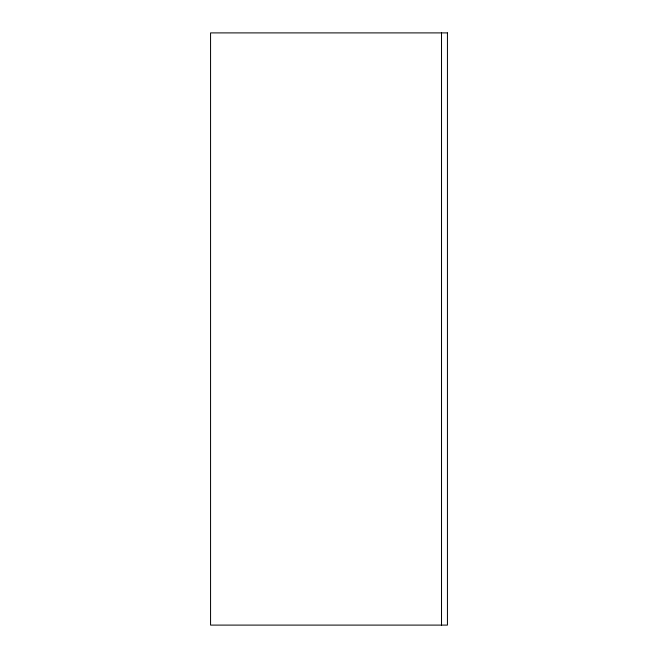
<?xml version="1.0" encoding="UTF-8"?>
<svg xmlns="http://www.w3.org/2000/svg" width="658" height="658" viewBox="0 0 658 658"><rect width="100%" height="100%" fill="white"/><g stroke="black" fill="none" stroke-linecap="round" stroke-linejoin="round"><path stroke-width="0.99" d="M441.518 32.9L441.518 625.1M447.44 32.9L210.56 32.9L210.56 625.1L447.44 625.1L447.44 32.9"/></g></svg>
